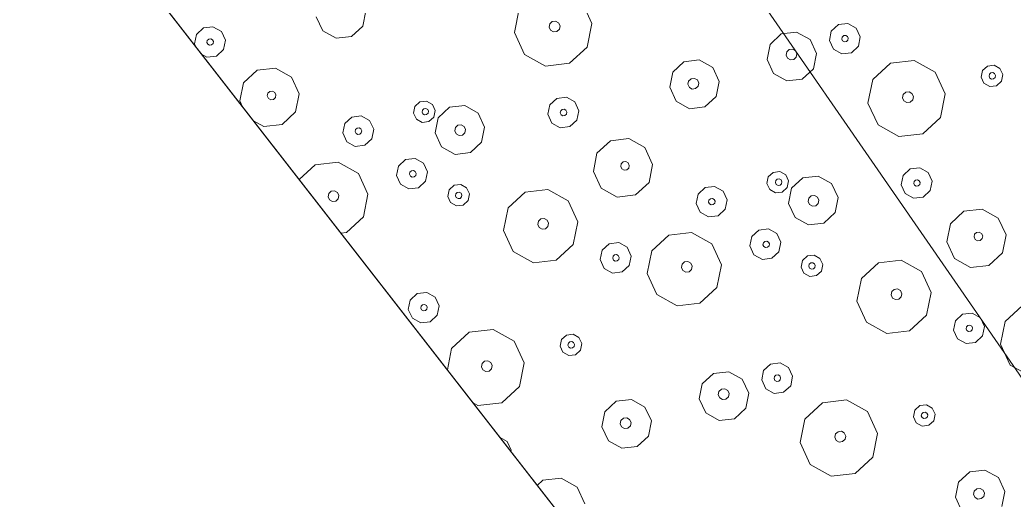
# Model space of a CAD drawing. Header units: metres. Extents: x -2858 to 512, y -1995 to 1252.
# Drawn here: x -477.62 to -472.51, y -138.22 to -135.75 of the extents above; entities that cross this region are included whole.
import ezdxf

# ---------------------------------------------------------------- set-up
doc = ezdxf.new("R2010")
doc.units = ezdxf.units.M
doc.layers.add('Calque commun', color=7, linetype='Continuous')
doc.layers.add('Calque11', color=7, linetype='Continuous')

# ---------------------------------------------------------------- blocks, each defined once
blk = doc.blocks.new('geometrebondepartleger')
at = {"layer": 'Calque11', "color": 7, "linetype": 'Continuous', "lineweight": 9}
blk.add_line((150.3457, 147.4392, 79), (130.1803, 35.9078, 79), dxfattribs=at)
blk = doc.blocks.new('pattern')
at = {"layer": 'Calque commun', "color": 54, "linetype": 'Continuous', "lineweight": 9}
for p, q in [((65.6895, 66.8885), (65.7576, 66.9288)), ((65.658, 66.816), (65.6895, 66.8885)), ((65.6752, 66.7387), (65.658, 66.816)), ((65.7584, 66.8001), (65.7653, 66.816)), ((65.7653, 66.816), (65.7802, 66.8248)), ((65.7802, 66.8248), (65.7974, 66.8231)), ((65.7974, 66.8231), (65.8104, 66.8117)), ((65.8104, 66.8117), (65.8142, 66.7948)), ((65.7622, 66.7832), (65.7584, 66.8001)), ((65.7751, 66.7718), (65.7622, 66.7832)), ((65.7924, 66.7701), (65.7751, 66.7718)), ((65.8073, 66.7789), (65.7924, 66.7701)), ((65.8142, 66.7948), (65.8073, 66.7789)), ((65.9128, 66.7917), (65.8814, 66.7191)), ((65.7345, 66.6864), (65.6752, 66.7387)), ((65.8814, 66.7191), (65.8132, 66.6789)), ((65.8132, 66.6789), (65.7345, 66.6864)), ((65.1603, 66.5915), (65.1861, 66.4757)), ((65.1861, 66.4757), (65.1389, 66.3668)), ((65.1389, 66.3668), (65.0367, 66.3065)), ((65.6185, 66.3243), (65.6322, 66.356)), ((65.6322, 66.356), (65.662, 66.3736)), ((65.662, 66.3736), (65.6965, 66.3703)), ((65.6965, 66.3703), (65.7224, 66.3474)), ((65.7224, 66.3474), (65.73, 66.3136)), ((65.0367, 66.3065), (64.9185, 66.3177)), ((65.626, 66.2905), (65.6185, 66.3243)), ((65.6519, 66.2676), (65.626, 66.2905)), ((65.6562, 66.3214), (65.6604, 66.3309)), ((65.6585, 66.3113), (65.6562, 66.3214)), ((65.6663, 66.3044), (65.6585, 66.3113)), ((65.6604, 66.3309), (65.6693, 66.3362)), ((65.6766, 66.3034), (65.6663, 66.3044)), ((65.6693, 66.3362), (65.6796, 66.3352)), ((65.6856, 66.3087), (65.6766, 66.3034)), ((65.6796, 66.3352), (65.6874, 66.3284)), ((65.6897, 66.3182), (65.6856, 66.3087)), ((65.6874, 66.3284), (65.6897, 66.3182)), ((65.73, 66.3136), (65.7162, 66.2819)), ((65.1072, 66.1996), (65.1269, 66.245)), ((65.1269, 66.245), (65.1694, 66.2701)), ((65.1694, 66.2701), (65.2187, 66.2654)), ((65.2187, 66.2654), (65.2557, 66.2327)), ((65.6864, 66.2643), (65.6519, 66.2676)), ((65.7162, 66.2819), (65.6864, 66.2643)), ((65.9039, 66.2017), (66.0104, 66.2645)), ((66.0104, 66.2645), (66.1334, 66.2528)), ((66.1334, 66.2528), (66.2261, 66.171)), ((65.1179, 66.1513), (65.1072, 66.1996)), ((65.1694, 66.1945), (65.1735, 66.204)), ((65.1716, 66.1843), (65.1694, 66.1945)), ((65.1735, 66.204), (65.1825, 66.2093)), ((65.1825, 66.2093), (65.1928, 66.2083)), ((65.1928, 66.2083), (65.2006, 66.2014)), ((65.2028, 66.1913), (65.1987, 66.1818)), ((65.2006, 66.2014), (65.2028, 66.1913)), ((65.2557, 66.2327), (65.2665, 66.1844)), ((65.8548, 66.0883), (65.9039, 66.2017)), ((65.155, 66.1186), (65.1179, 66.1513)), ((65.1794, 66.1775), (65.1716, 66.1843)), ((65.1898, 66.1765), (65.1794, 66.1775)), ((65.1987, 66.1818), (65.1898, 66.1765)), ((65.2468, 66.1391), (65.2042, 66.1139)), ((65.2665, 66.1844), (65.2468, 66.1391)), ((66.2261, 66.171), (66.253, 66.0503)), ((65.2042, 66.1139), (65.155, 66.1186)), ((65.8816, 65.9676), (65.8548, 66.0883)), ((66.016, 66.0725), (66.0229, 66.0884)), ((66.0229, 66.0884), (66.0378, 66.0972)), ((66.0378, 66.0972), (66.055, 66.0956)), ((66.055, 66.0956), (66.068, 66.0841)), ((64.7019, 66.013), (64.7837, 66.0612)), ((64.7837, 66.0612), (64.8782, 66.0522)), ((64.8782, 66.0522), (64.9493, 65.9894)), ((66.0197, 66.0556), (66.016, 66.0725)), ((66.0327, 66.0442), (66.0197, 66.0556)), ((66.0499, 66.0425), (66.0327, 66.0442)), ((66.0648, 66.0513), (66.0499, 66.0425)), ((66.0717, 66.0672), (66.0648, 66.0513)), ((66.068, 66.0841), (66.0717, 66.0672)), ((66.253, 66.0503), (66.2038, 65.9369)), ((64.6642, 65.9259), (64.7019, 66.013)), ((64.9493, 65.9894), (64.97, 65.8967)), ((65.1795, 65.923), (65.2816, 65.9834)), ((65.2816, 65.9834), (65.3998, 65.9721)), ((64.7859, 65.9272), (64.7978, 65.9342)), ((64.7978, 65.9342), (64.8116, 65.9329)), ((64.8116, 65.9329), (64.822, 65.9238)), ((65.3998, 65.9721), (65.4887, 65.8936)), ((65.9743, 65.8858), (65.8816, 65.9676)), ((66.2038, 65.9369), (66.0974, 65.8741)), ((64.6848, 65.8332), (64.6642, 65.9259)), ((64.7804, 65.9145), (64.7859, 65.9272)), ((64.7834, 65.901), (64.7804, 65.9145)), ((64.7938, 65.8918), (64.7834, 65.901)), ((64.8075, 65.8905), (64.7938, 65.8918)), ((64.8195, 65.8976), (64.8075, 65.8905)), ((64.825, 65.9103), (64.8195, 65.8976)), ((64.822, 65.9238), (64.825, 65.9103)), ((64.97, 65.8967), (64.9322, 65.8096)), ((65.1322, 65.8142), (65.1795, 65.923)), ((65.4887, 65.8936), (65.5145, 65.7777)), ((66.0974, 65.8741), (65.9743, 65.8858)), ((64.756, 65.7704), (64.6848, 65.8332)), ((64.9322, 65.8096), (64.8505, 65.7614)), ((65.1581, 65.6983), (65.1322, 65.8142)), ((65.2775, 65.8), (65.2844, 65.8158)), ((65.2813, 65.7831), (65.2775, 65.8)), ((65.2943, 65.7716), (65.2813, 65.7831)), ((65.2844, 65.8158), (65.2993, 65.8246)), ((65.2993, 65.8246), (65.3166, 65.823)), ((65.3264, 65.7788), (65.3115, 65.77)), ((65.3166, 65.823), (65.3295, 65.8115)), ((65.3333, 65.7946), (65.3264, 65.7788)), ((65.3295, 65.8115), (65.3333, 65.7946)), ((65.5145, 65.7777), (65.4673, 65.6689)), ((64.8505, 65.7614), (64.756, 65.7704)), ((65.3115, 65.77), (65.2943, 65.7716)), ((65.247, 65.6198), (65.1581, 65.6983)), ((65.9567, 65.6348), (65.9763, 65.6801)), ((65.9763, 65.6801), (66.0189, 65.7053)), ((66.0189, 65.7053), (66.0681, 65.7006)), ((66.0681, 65.7006), (66.1052, 65.6678)), ((65.4673, 65.6689), (65.3651, 65.6086)), ((65.9674, 65.5865), (65.9567, 65.6348)), ((66.0189, 65.6296), (66.023, 65.6392)), ((66.0211, 65.6195), (66.0189, 65.6296)), ((66.023, 65.6392), (66.0319, 65.6444)), ((66.0319, 65.6444), (66.0423, 65.6434)), ((66.0423, 65.6434), (66.05, 65.6366)), ((66.0523, 65.6264), (66.0482, 65.6169)), ((66.05, 65.6366), (66.0523, 65.6264)), ((66.1052, 65.6678), (66.1159, 65.6196)), ((65.3651, 65.6086), (65.247, 65.6198)), ((66.0045, 65.5538), (65.9674, 65.5865)), ((66.0289, 65.6126), (66.0211, 65.6195)), ((66.0392, 65.6116), (66.0289, 65.6126)), ((66.0482, 65.6169), (66.0392, 65.6116)), ((66.0963, 65.5742), (66.0537, 65.5491)), ((66.1159, 65.6196), (66.0963, 65.5742)), ((66.1914, 65.5697), (66.2595, 65.61)), ((66.2595, 65.61), (66.3383, 65.6025)), ((66.3383, 65.6025), (66.3976, 65.5501)), ((64.7301, 65.5003), (64.7498, 65.5457)), ((64.7498, 65.5457), (64.7924, 65.5708)), ((64.7924, 65.5708), (64.8416, 65.5661)), ((64.8416, 65.5661), (64.8787, 65.5334)), ((64.8787, 65.5334), (64.8894, 65.4851)), ((66.0537, 65.5491), (66.0045, 65.5538)), ((66.1599, 65.4972), (66.1914, 65.5697)), ((66.3976, 65.5501), (66.4148, 65.4729)), ((64.7409, 65.452), (64.7301, 65.5003)), ((64.7923, 65.4952), (64.7965, 65.5047)), ((64.7946, 65.485), (64.7923, 65.4952)), ((64.8024, 65.4782), (64.7946, 65.485)), ((64.7965, 65.5047), (64.8054, 65.51)), ((64.8127, 65.4772), (64.8024, 65.4782)), ((64.8054, 65.51), (64.8157, 65.509)), ((64.8216, 65.4825), (64.8127, 65.4772)), ((64.8157, 65.509), (64.8235, 65.5021)), ((64.8258, 65.492), (64.8216, 65.4825)), ((64.8235, 65.5021), (64.8258, 65.492)), ((64.8894, 65.4851), (64.8697, 65.4398)), ((66.1771, 65.42), (66.1599, 65.4972)), ((66.2529, 65.4798), (66.2598, 65.4957)), ((66.2567, 65.4629), (66.2529, 65.4798)), ((66.2598, 65.4957), (66.2747, 65.5045)), ((66.2747, 65.5045), (66.2919, 65.5028)), ((66.2919, 65.5028), (66.3049, 65.4914)), ((66.3087, 65.4745), (66.3018, 65.4586)), ((66.3049, 65.4914), (66.3087, 65.4745)), ((66.4148, 65.4729), (66.3833, 65.4003)), ((64.0853, 65.4191), (64.0991, 65.4508)), ((64.0991, 65.4508), (64.1289, 65.4684)), ((64.1231, 65.4162), (64.1272, 65.4258)), ((64.1272, 65.4258), (64.1361, 65.431)), ((64.1289, 65.4684), (64.1633, 65.4651)), ((64.1361, 65.431), (64.1465, 65.43)), ((64.1465, 65.43), (64.1543, 65.4232)), ((64.1543, 65.4232), (64.1565, 65.413)), ((64.1633, 65.4651), (64.1893, 65.4422)), ((64.1893, 65.4422), (64.1968, 65.4084)), ((64.7779, 65.4193), (64.7409, 65.452)), ((64.8272, 65.4146), (64.7779, 65.4193)), ((64.8697, 65.4398), (64.8272, 65.4146)), ((65.4441, 65.4121), (65.4739, 65.4297)), ((65.4739, 65.4297), (65.5084, 65.4264)), ((65.5084, 65.4264), (65.5343, 65.4035)), ((66.2364, 65.3676), (66.1771, 65.42)), ((66.2696, 65.4515), (66.2567, 65.4629)), ((66.2869, 65.4498), (66.2696, 65.4515)), ((66.3018, 65.4586), (66.2869, 65.4498)), ((64.0928, 65.3853), (64.0853, 65.4191)), ((64.1188, 65.3624), (64.0928, 65.3853)), ((64.1253, 65.4061), (64.1231, 65.4162)), ((64.1331, 65.3992), (64.1253, 65.4061)), ((64.1434, 65.3982), (64.1331, 65.3992)), ((64.1524, 65.4035), (64.1434, 65.3982)), ((64.1565, 65.413), (64.1524, 65.4035)), ((64.183, 65.3767), (64.1532, 65.3591)), ((64.1968, 65.4084), (64.183, 65.3767)), ((65.4304, 65.3803), (65.4441, 65.4121)), ((65.4379, 65.3466), (65.4304, 65.3803)), ((65.4698, 65.3776), (65.4739, 65.3871)), ((65.4721, 65.3675), (65.4698, 65.3776)), ((65.4739, 65.3871), (65.4829, 65.3924)), ((65.4829, 65.3924), (65.4932, 65.3914)), ((65.4932, 65.3914), (65.501, 65.3845)), ((65.5032, 65.3744), (65.4991, 65.3649)), ((65.501, 65.3845), (65.5032, 65.3744)), ((65.5418, 65.3697), (65.5281, 65.338)), ((65.5343, 65.4035), (65.5418, 65.3697)), ((66.3833, 65.4003), (66.3152, 65.3601)), ((64.1532, 65.3591), (64.1188, 65.3624)), ((64.3708, 65.2965), (64.4772, 65.3593)), ((64.4772, 65.3593), (64.6003, 65.3476)), ((64.6003, 65.3476), (64.6929, 65.2658)), ((65.4638, 65.3237), (65.4379, 65.3466)), ((65.4983, 65.3204), (65.4638, 65.3237)), ((65.4798, 65.3606), (65.4721, 65.3675)), ((65.4902, 65.3596), (65.4798, 65.3606)), ((65.4991, 65.3649), (65.4902, 65.3596)), ((65.5281, 65.338), (65.4983, 65.3204)), ((66.3152, 65.3601), (66.2364, 65.3676)), ((66.632, 65.2922), (66.7001, 65.3324)), ((66.7001, 65.3324), (66.7788, 65.3249)), ((66.7788, 65.3249), (66.8381, 65.2725)), ((67.1398, 65.2347), (67.1776, 65.3218)), ((64.3216, 65.1831), (64.3708, 65.2965)), ((65.1354, 65.2411), (65.2035, 65.2813)), ((65.2035, 65.2813), (65.2823, 65.2738)), ((65.2823, 65.2738), (65.3416, 65.2214)), ((66.6005, 65.2196), (66.632, 65.2922)), ((66.8381, 65.2725), (66.8553, 65.1953)), ((64.6929, 65.2658), (64.7198, 65.1451)), ((65.1039, 65.1685), (65.1354, 65.2411)), ((65.3416, 65.2214), (65.3588, 65.1442)), ((66.6177, 65.1424), (66.6005, 65.2196)), ((66.7009, 65.2038), (66.7078, 65.2196)), ((66.7078, 65.2196), (66.7227, 65.2284)), ((66.7227, 65.2284), (66.7399, 65.2268)), ((66.7399, 65.2268), (66.7529, 65.2153)), ((66.7529, 65.2153), (66.7567, 65.1984)), ((67.1605, 65.1421), (67.1398, 65.2347)), ((64.3485, 65.0624), (64.3216, 65.1831)), ((64.4828, 65.1673), (64.4897, 65.1832)), ((64.4866, 65.1505), (64.4828, 65.1673)), ((64.4897, 65.1832), (64.5046, 65.192)), ((64.5046, 65.192), (64.5218, 65.1904)), ((64.5218, 65.1904), (64.5348, 65.1789)), ((64.5348, 65.1789), (64.5386, 65.162)), ((65.1211, 65.0913), (65.1039, 65.1685)), ((65.2042, 65.1608), (65.211, 65.1767)), ((65.211, 65.1767), (65.2259, 65.1855)), ((65.2259, 65.1855), (65.2432, 65.1838)), ((65.2432, 65.1838), (65.2561, 65.1724)), ((65.2561, 65.1724), (65.2599, 65.1555)), ((65.4834, 65.1301), (65.5031, 65.1754)), ((65.5031, 65.1754), (65.5457, 65.2005)), ((65.5457, 65.2005), (65.5949, 65.1959)), ((65.5949, 65.1959), (65.632, 65.1631)), ((66.7047, 65.1869), (66.7009, 65.2038)), ((66.7177, 65.1754), (66.7047, 65.1869)), ((66.7349, 65.1738), (66.7177, 65.1754)), ((66.7498, 65.1826), (66.7349, 65.1738)), ((66.7567, 65.1984), (66.7498, 65.1826)), ((66.8553, 65.1953), (66.8239, 65.1227)), ((64.4995, 65.139), (64.4866, 65.1505)), ((64.5168, 65.1374), (64.4995, 65.139)), ((64.5317, 65.1462), (64.5168, 65.1374)), ((64.5386, 65.162), (64.5317, 65.1462)), ((64.7198, 65.1451), (64.6706, 65.0317)), ((65.2079, 65.1439), (65.2042, 65.1608)), ((65.2209, 65.1324), (65.2079, 65.1439)), ((65.2381, 65.1308), (65.2209, 65.1324)), ((65.253, 65.1396), (65.2381, 65.1308)), ((65.2599, 65.1555), (65.253, 65.1396)), ((65.3588, 65.1442), (65.3273, 65.0716)), ((65.4942, 65.0818), (65.4834, 65.1301)), ((65.5443, 65.1279), (65.5485, 65.1374)), ((65.5466, 65.1177), (65.5443, 65.1279)), ((65.5544, 65.1108), (65.5466, 65.1177)), ((65.5485, 65.1374), (65.5574, 65.1427)), ((65.5574, 65.1427), (65.5678, 65.1417)), ((65.5737, 65.1151), (65.5647, 65.1099)), ((65.5678, 65.1417), (65.5755, 65.1348)), ((65.5778, 65.1247), (65.5737, 65.1151)), ((65.5755, 65.1348), (65.5778, 65.1247)), ((65.6427, 65.1149), (65.6231, 65.0695)), ((65.632, 65.1631), (65.6427, 65.1149)), ((66.677, 65.09), (66.6177, 65.1424)), ((66.8239, 65.1227), (66.7557, 65.0825)), ((67.2316, 65.0792), (67.1605, 65.1421)), ((64.4411, 64.9806), (64.3485, 65.0624)), ((65.1804, 65.0389), (65.1211, 65.0913)), ((65.3273, 65.0716), (65.2592, 65.0314)), ((65.5313, 65.0491), (65.4942, 65.0818)), ((65.5647, 65.1099), (65.5544, 65.1108)), ((65.6231, 65.0695), (65.5805, 65.0444)), ((65.7935, 65.0246), (65.8957, 65.0849)), ((65.8957, 65.0849), (66.0138, 65.0737)), ((66.0138, 65.0737), (66.1028, 64.9952)), ((66.7557, 65.0825), (66.677, 65.09)), ((67.2703, 65.0755), (67.2316, 65.0792)), ((64.6706, 65.0317), (64.5642, 64.9689)), ((65.2592, 65.0314), (65.1804, 65.0389)), ((65.2417, 64.9946), (65.2715, 65.0122)), ((65.2715, 65.0122), (65.306, 65.0089)), ((65.5805, 65.0444), (65.5313, 65.0491)), ((65.7463, 64.9157), (65.7935, 65.0246)), ((64.5642, 64.9689), (64.4411, 64.9806)), ((65.228, 64.9628), (65.2417, 64.9946)), ((65.2355, 64.929), (65.228, 64.9628)), ((65.2636, 64.9624), (65.2677, 64.972)), ((65.2659, 64.9523), (65.2636, 64.9624)), ((65.2677, 64.972), (65.2767, 64.9772)), ((65.2767, 64.9772), (65.287, 64.9763)), ((65.287, 64.9763), (65.2948, 64.9694)), ((65.2971, 64.9593), (65.2929, 64.9497)), ((65.2948, 64.9694), (65.2971, 64.9593)), ((65.306, 65.0089), (65.3319, 64.986)), ((65.3319, 64.986), (65.3394, 64.9522)), ((66.1028, 64.9952), (66.1286, 64.8793)), ((65.2614, 64.9061), (65.2355, 64.929)), ((65.2736, 64.9454), (65.2659, 64.9523)), ((65.284, 64.9445), (65.2736, 64.9454)), ((65.2929, 64.9497), (65.284, 64.9445)), ((65.3257, 64.9204), (65.2959, 64.9028)), ((65.3394, 64.9522), (65.3257, 64.9204)), ((65.7721, 64.7999), (65.7463, 64.9157)), ((65.8916, 64.9015), (65.8985, 64.9174)), ((65.8985, 64.9174), (65.9134, 64.9262)), ((65.9134, 64.9262), (65.9306, 64.9246)), ((65.9306, 64.9246), (65.9436, 64.9131)), ((65.9436, 64.9131), (65.9473, 64.8962)), ((65.2959, 64.9028), (65.2614, 64.9061)), ((65.8953, 64.8846), (65.8916, 64.9015)), ((65.9083, 64.8732), (65.8953, 64.8846)), ((65.9255, 64.8716), (65.9083, 64.8732)), ((65.9404, 64.8803), (65.9255, 64.8716)), ((65.9473, 64.8962), (65.9404, 64.8803)), ((66.1286, 64.8793), (66.0814, 64.7705)), ((67.2255, 64.8545), (67.2309, 64.8577)), ((65.5054, 64.7782), (65.525, 64.8236)), ((65.525, 64.8236), (65.5676, 64.8487)), ((65.5676, 64.8487), (65.6168, 64.844)), ((65.6168, 64.844), (65.6539, 64.8113)), ((65.6539, 64.8113), (65.6646, 64.763)), ((67.2058, 64.8091), (67.2255, 64.8545)), ((67.2148, 64.7687), (67.2058, 64.8091)), ((64.4235, 64.7296), (64.4432, 64.7749)), ((64.4432, 64.7749), (64.4857, 64.8001)), ((64.4857, 64.8001), (64.535, 64.7954)), ((64.535, 64.7954), (64.572, 64.7626)), ((64.572, 64.7626), (64.5828, 64.7144)), ((65.5161, 64.7299), (65.5054, 64.7782)), ((65.5676, 64.7731), (65.5717, 64.7826)), ((65.5698, 64.7629), (65.5676, 64.7731)), ((65.5776, 64.7561), (65.5698, 64.7629)), ((65.5717, 64.7826), (65.5806, 64.7879)), ((65.5879, 64.7551), (65.5776, 64.7561)), ((65.5806, 64.7879), (65.591, 64.7869)), ((65.5969, 64.7604), (65.5879, 64.7551)), ((65.591, 64.7869), (65.5988, 64.78)), ((65.601, 64.7699), (65.5969, 64.7604)), ((65.5988, 64.78), (65.601, 64.7699)), ((65.6646, 64.763), (65.645, 64.7177)), ((65.861, 64.7214), (65.7721, 64.7999)), ((66.0814, 64.7705), (65.9792, 64.7101)), ((66.561, 64.7279), (66.5747, 64.7597)), ((66.5747, 64.7597), (66.6045, 64.7773)), ((66.6045, 64.7773), (66.639, 64.774)), ((66.639, 64.774), (66.6649, 64.7511)), ((64.4342, 64.6813), (64.4235, 64.7296)), ((64.4857, 64.7244), (64.4898, 64.734)), ((64.4879, 64.7143), (64.4857, 64.7244)), ((64.4957, 64.7074), (64.4879, 64.7143)), ((64.4898, 64.734), (64.4988, 64.7392)), ((64.5061, 64.7064), (64.4957, 64.7074)), ((64.4988, 64.7392), (64.5091, 64.7383)), ((64.515, 64.7117), (64.5061, 64.7064)), ((64.5091, 64.7383), (64.5169, 64.7314)), ((64.5191, 64.7212), (64.515, 64.7117)), ((64.5169, 64.7314), (64.5191, 64.7212)), ((64.5828, 64.7144), (64.5631, 64.669)), ((64.6582, 64.6646), (64.7263, 64.7048)), ((64.7263, 64.7048), (64.8051, 64.6973)), ((65.5532, 64.6972), (65.5161, 64.7299)), ((65.645, 64.7177), (65.6024, 64.6925)), ((65.9792, 64.7101), (65.861, 64.7214)), ((66.5685, 64.6941), (66.561, 64.7279)), ((66.5987, 64.7251), (66.6029, 64.7346)), ((66.601, 64.7149), (66.5987, 64.7251)), ((66.6088, 64.7081), (66.601, 64.7149)), ((66.6029, 64.7346), (66.6118, 64.7399)), ((66.6191, 64.7071), (66.6088, 64.7081)), ((66.6118, 64.7399), (66.6221, 64.7389)), ((66.6281, 64.7123), (66.6191, 64.7071)), ((66.6221, 64.7389), (66.6299, 64.732)), ((66.6322, 64.7219), (66.6281, 64.7123)), ((66.6299, 64.732), (66.6322, 64.7219)), ((66.6725, 64.7173), (66.6587, 64.6855)), ((66.6649, 64.7511), (66.6725, 64.7173)), ((64.4713, 64.6486), (64.4342, 64.6813)), ((64.5631, 64.669), (64.5205, 64.6439)), ((64.6267, 64.592), (64.6582, 64.6646)), ((64.8051, 64.6973), (64.8644, 64.6449)), ((65.6024, 64.6925), (65.5532, 64.6972)), ((66.0694, 64.6486), (66.1119, 64.6737)), ((66.1119, 64.6737), (66.1611, 64.669)), ((66.1611, 64.669), (66.1982, 64.6363)), ((66.5944, 64.6712), (66.5685, 64.6941)), ((66.6289, 64.6679), (66.5944, 64.6712)), ((66.6587, 64.6855), (66.6289, 64.6679)), ((66.8464, 64.6053), (66.9529, 64.6682)), ((66.9529, 64.6682), (67.0759, 64.6564)), ((67.0759, 64.6564), (67.1686, 64.5746)), ((64.5205, 64.6439), (64.4713, 64.6486)), ((64.8644, 64.6449), (64.8816, 64.5677)), ((66.0497, 64.6032), (66.0694, 64.6486)), ((66.0604, 64.555), (66.0497, 64.6032)), ((66.1119, 64.5981), (66.116, 64.6076)), ((66.116, 64.6076), (66.125, 64.6129)), ((66.125, 64.6129), (66.1353, 64.6119)), ((66.1353, 64.6119), (66.1431, 64.6051)), ((66.1431, 64.6051), (66.1453, 64.5949)), ((66.1982, 64.6363), (66.209, 64.5881)), ((66.7973, 64.4919), (66.8464, 64.6053)), ((64.6439, 64.5148), (64.6267, 64.592)), ((64.7197, 64.5746), (64.7266, 64.5905)), ((64.7235, 64.5577), (64.7197, 64.5746)), ((64.7365, 64.5463), (64.7235, 64.5577)), ((64.7266, 64.5905), (64.7415, 64.5993)), ((64.7415, 64.5993), (64.7587, 64.5976)), ((64.7686, 64.5534), (64.7537, 64.5446)), ((64.7587, 64.5976), (64.7717, 64.5862)), ((64.7755, 64.5693), (64.7686, 64.5534)), ((64.7717, 64.5862), (64.7755, 64.5693)), ((64.8816, 64.5677), (64.8501, 64.4951)), ((66.0975, 64.5222), (66.0604, 64.555)), ((66.1141, 64.588), (66.1119, 64.5981)), ((66.1219, 64.5811), (66.1141, 64.588)), ((66.1323, 64.5801), (66.1219, 64.5811)), ((66.1412, 64.5854), (66.1323, 64.5801)), ((66.1453, 64.5949), (66.1412, 64.5854)), ((66.209, 64.5881), (66.1893, 64.5427)), ((67.1686, 64.5746), (67.1747, 64.547)), ((64.7032, 64.4624), (64.6439, 64.5148)), ((64.7537, 64.5446), (64.7365, 64.5463)), ((66.1467, 64.5176), (66.0975, 64.5222)), ((66.1893, 64.5427), (66.1467, 64.5176)), ((66.9654, 64.4921), (66.9803, 64.5009)), ((66.9803, 64.5009), (66.9975, 64.4992)), ((66.9975, 64.4992), (67.0105, 64.4878)), ((64.782, 64.4549), (64.7032, 64.4624)), ((64.8501, 64.4951), (64.782, 64.4549)), ((65.6444, 64.4166), (65.7262, 64.4649)), ((65.7262, 64.4649), (65.8207, 64.4559)), ((65.8207, 64.4559), (65.8918, 64.393)), ((66.8241, 64.3713), (66.7973, 64.4919)), ((66.9585, 64.4762), (66.9654, 64.4921)), ((66.9622, 64.4593), (66.9585, 64.4762)), ((66.9752, 64.4478), (66.9622, 64.4593)), ((66.9924, 64.4462), (66.9752, 64.4478)), ((67.0073, 64.455), (66.9924, 64.4462)), ((67.0142, 64.4709), (67.0073, 64.455)), ((67.0105, 64.4878), (67.0142, 64.4709)), ((65.0988, 64.387), (65.1669, 64.4272)), ((65.1669, 64.4272), (65.2457, 64.4197)), ((65.2457, 64.4197), (65.305, 64.3673)), ((65.6067, 64.3295), (65.6444, 64.4166)), ((65.0673, 64.3144), (65.0988, 64.387)), ((65.305, 64.3673), (65.3222, 64.2901)), ((65.8918, 64.393), (65.9125, 64.3004)), ((66.122, 64.3267), (66.2241, 64.387)), ((66.2241, 64.387), (66.3423, 64.3757)), ((66.3423, 64.3757), (66.4312, 64.2972)), ((66.9168, 64.2895), (66.8241, 64.3713)), ((65.0845, 64.2372), (65.0673, 64.3144)), ((65.1677, 64.2986), (65.1746, 64.3144)), ((65.1715, 64.2817), (65.1677, 64.2986)), ((65.1746, 64.3144), (65.1895, 64.3232)), ((65.1895, 64.3232), (65.2068, 64.3216)), ((65.2068, 64.3216), (65.2197, 64.3101)), ((65.2197, 64.3101), (65.2235, 64.2932)), ((65.6273, 64.2369), (65.6067, 64.3295)), ((65.7229, 64.3181), (65.7284, 64.3308)), ((65.7259, 64.3046), (65.7229, 64.3181)), ((65.7363, 64.2955), (65.7259, 64.3046)), ((65.7284, 64.3308), (65.7403, 64.3379)), ((65.7501, 64.2942), (65.7363, 64.2955)), ((65.7403, 64.3379), (65.7541, 64.3366)), ((65.762, 64.3012), (65.7501, 64.2942)), ((65.7541, 64.3366), (65.7645, 64.3274)), ((65.7675, 64.3139), (65.762, 64.3012)), ((65.7645, 64.3274), (65.7675, 64.3139)), ((65.9125, 64.3004), (65.8747, 64.2133)), ((66.0747, 64.2178), (66.122, 64.3267)), ((66.4312, 64.2972), (66.457, 64.1814)), ((67.1364, 64.3347), (67.0398, 64.2777)), ((65.1845, 64.2702), (65.1715, 64.2817)), ((65.2017, 64.2686), (65.1845, 64.2702)), ((65.2166, 64.2774), (65.2017, 64.2686)), ((65.2235, 64.2932), (65.2166, 64.2774)), ((65.3222, 64.2901), (65.2907, 64.2175)), ((67.0398, 64.2777), (66.9168, 64.2895)), ((65.1438, 64.1848), (65.0845, 64.2372)), ((65.2907, 64.2175), (65.2226, 64.1773)), ((65.6985, 64.174), (65.6273, 64.2369)), ((65.8747, 64.2133), (65.793, 64.165)), ((66.1005, 64.102), (66.0747, 64.2178)), ((66.22, 64.2036), (66.2269, 64.2195)), ((66.2238, 64.1867), (66.22, 64.2036)), ((66.2269, 64.2195), (66.2418, 64.2283)), ((66.2418, 64.2283), (66.259, 64.2266)), ((66.259, 64.2266), (66.272, 64.2152)), ((66.2758, 64.1983), (66.2689, 64.1824)), ((66.272, 64.2152), (66.2758, 64.1983)), ((65.2226, 64.1773), (65.1438, 64.1848)), ((65.793, 64.165), (65.6985, 64.174)), ((66.2368, 64.1753), (66.2238, 64.1867)), ((66.254, 64.1736), (66.2368, 64.1753)), ((66.2689, 64.1824), (66.254, 64.1736)), ((66.457, 64.1814), (66.4098, 64.0725)), ((66.1895, 64.0234), (66.1005, 64.102)), ((66.9188, 64.0838), (66.9614, 64.1089)), ((66.9614, 64.1089), (67.0106, 64.1042)), ((67.0106, 64.1042), (67.0477, 64.0715)), ((66.4098, 64.0725), (66.3076, 64.0122)), ((66.8992, 64.0384), (66.9188, 64.0838)), ((66.9099, 63.9901), (66.8992, 64.0384)), ((66.9614, 64.0333), (66.9655, 64.0428)), ((66.9655, 64.0428), (66.9744, 64.0481)), ((66.9744, 64.0481), (66.9848, 64.0471)), ((66.9848, 64.0471), (66.9925, 64.0402)), ((66.9925, 64.0402), (66.9948, 64.0301)), ((67.0477, 64.0715), (67.0584, 64.0232)), ((66.3076, 64.0122), (66.1895, 64.0234)), ((66.947, 63.9574), (66.9099, 63.9901)), ((66.9636, 64.0231), (66.9614, 64.0333)), ((66.9714, 64.0163), (66.9636, 64.0231)), ((66.9817, 64.0153), (66.9714, 64.0163)), ((66.9907, 64.0206), (66.9817, 64.0153)), ((66.9948, 64.0301), (66.9907, 64.0206)), ((67.0584, 64.0232), (67.0388, 63.9779)), ((65.6726, 63.9039), (65.6923, 63.9493)), ((65.6923, 63.9493), (65.7349, 63.9744)), ((65.7349, 63.9744), (65.7841, 63.9698)), ((65.7841, 63.9698), (65.8212, 63.937)), ((65.8212, 63.937), (65.8319, 63.8888)), ((66.9962, 63.9527), (66.947, 63.9574)), ((67.0388, 63.9779), (66.9962, 63.9527)), ((65.6834, 63.8557), (65.6726, 63.9039)), ((65.7348, 63.8988), (65.739, 63.9083)), ((65.7371, 63.8887), (65.7348, 63.8988)), ((65.7449, 63.8818), (65.7371, 63.8887)), ((65.739, 63.9083), (65.7479, 63.9136)), ((65.7479, 63.9136), (65.7582, 63.9126)), ((65.7641, 63.8861), (65.7552, 63.8808)), ((65.7582, 63.9126), (65.766, 63.9058)), ((65.7683, 63.8956), (65.7641, 63.8861)), ((65.766, 63.9058), (65.7683, 63.8956)), ((65.8319, 63.8888), (65.8122, 63.8434)), ((65.7204, 63.823), (65.6834, 63.8557)), ((65.7552, 63.8808), (65.7449, 63.8818)), ((65.8122, 63.8434), (65.7697, 63.8183)), ((65.7697, 63.8183), (65.7204, 63.823)), ((66.3728, 63.784), (66.3866, 63.8157)), ((66.3804, 63.7502), (66.3728, 63.784)), ((66.3866, 63.8157), (66.4164, 63.8333)), ((66.4123, 63.7812), (66.4164, 63.7908)), ((66.4164, 63.8333), (66.4509, 63.83)), ((66.4164, 63.7908), (66.4254, 63.796)), ((66.4254, 63.796), (66.4357, 63.795)), ((66.4357, 63.795), (66.4435, 63.7882)), ((66.4435, 63.7882), (66.4457, 63.778)), ((66.4509, 63.83), (66.4768, 63.8071)), ((66.4768, 63.8071), (66.4843, 63.7734)), ((65.3133, 63.7001), (65.4197, 63.763)), ((65.4197, 63.763), (65.5428, 63.7512)), ((65.5428, 63.7512), (65.6354, 63.6694)), ((66.4063, 63.7273), (66.3804, 63.7502)), ((66.4146, 63.7711), (66.4123, 63.7812)), ((66.4223, 63.7642), (66.4146, 63.7711)), ((66.4327, 63.7632), (66.4223, 63.7642)), ((66.4416, 63.7685), (66.4327, 63.7632)), ((66.4706, 63.7416), (66.4408, 63.724)), ((66.4457, 63.778), (66.4416, 63.7685)), ((66.4843, 63.7734), (66.4706, 63.7416)), ((65.2641, 63.5867), (65.3133, 63.7001)), ((66.0779, 63.6447), (66.146, 63.6849)), ((66.146, 63.6849), (66.2248, 63.6774)), ((66.4408, 63.724), (66.4063, 63.7273)), ((65.6354, 63.6694), (65.6623, 63.5488)), ((66.0464, 63.5721), (66.0779, 63.6447)), ((66.2248, 63.6774), (66.2841, 63.625)), ((65.4253, 63.571), (65.4322, 63.5869)), ((65.4322, 63.5869), (65.4471, 63.5957)), ((65.4471, 63.5957), (65.4643, 63.594)), ((65.4643, 63.594), (65.4773, 63.5826)), ((65.4773, 63.5826), (65.4811, 63.5657)), ((66.1467, 63.5644), (66.1535, 63.5803)), ((66.1535, 63.5803), (66.1684, 63.5891)), ((66.1684, 63.5891), (66.1857, 63.5875)), ((66.1857, 63.5875), (66.1986, 63.576)), ((66.2841, 63.625), (66.3013, 63.5478)), ((66.4259, 63.5337), (66.4456, 63.5791)), ((66.4456, 63.5791), (66.4882, 63.6042)), ((66.4882, 63.6042), (66.5374, 63.5995)), ((66.5374, 63.5995), (66.5745, 63.5668)), ((65.4291, 63.5541), (65.4253, 63.571)), ((65.442, 63.5426), (65.4291, 63.5541)), ((65.4593, 63.541), (65.442, 63.5426)), ((65.4742, 63.5498), (65.4593, 63.541)), ((65.4811, 63.5657), (65.4742, 63.5498)), ((65.6623, 63.5488), (65.6131, 63.4354)), ((66.0636, 63.4949), (66.0464, 63.5721)), ((66.1504, 63.5475), (66.1467, 63.5644)), ((66.1634, 63.5361), (66.1504, 63.5475)), ((66.1806, 63.5344), (66.1634, 63.5361)), ((66.1955, 63.5432), (66.1806, 63.5344)), ((66.2024, 63.5591), (66.1955, 63.5432)), ((66.1986, 63.576), (66.2024, 63.5591)), ((66.3013, 63.5478), (66.2698, 63.4753)), ((66.4367, 63.4854), (66.4259, 63.5337)), ((66.4868, 63.5315), (66.491, 63.541)), ((66.4891, 63.5214), (66.4868, 63.5315)), ((66.491, 63.541), (66.4999, 63.5463)), ((66.4999, 63.5463), (66.5103, 63.5453)), ((66.5103, 63.5453), (66.518, 63.5384)), ((66.5203, 63.5283), (66.5162, 63.5188)), ((66.518, 63.5384), (66.5203, 63.5283)), ((66.5745, 63.5668), (66.5852, 63.5185)), ((66.1229, 63.4425), (66.0636, 63.4949)), ((66.4738, 63.4527), (66.4367, 63.4854)), ((66.4969, 63.5145), (66.4891, 63.5214)), ((66.5072, 63.5135), (66.4969, 63.5145)), ((66.5162, 63.5188), (66.5072, 63.5135)), ((66.5852, 63.5185), (66.5656, 63.4731)), ((66.736, 63.4283), (66.8382, 63.4886)), ((66.8382, 63.4886), (66.9563, 63.4773)), ((66.9563, 63.4773), (66.9779, 63.4583)), ((65.6131, 63.4354), (65.5067, 63.3725)), ((66.2017, 63.435), (66.1229, 63.4425)), ((66.2698, 63.4753), (66.2017, 63.435)), ((66.523, 63.448), (66.4738, 63.4527)), ((66.5656, 63.4731), (66.523, 63.448)), ((66.6888, 63.3194), (66.736, 63.4283)), ((66.1704, 63.3665), (66.1842, 63.3982)), ((66.1842, 63.3982), (66.214, 63.4158)), ((66.2061, 63.3661), (66.2102, 63.3756)), ((66.2102, 63.3756), (66.2192, 63.3809)), ((66.214, 63.4158), (66.2485, 63.4125)), ((66.2192, 63.3809), (66.2295, 63.3799)), ((66.2295, 63.3799), (66.2373, 63.373)), ((66.2485, 63.4125), (66.2744, 63.3896)), ((66.2744, 63.3896), (66.2819, 63.3558)), ((66.178, 63.3327), (66.1704, 63.3665)), ((66.2039, 63.3098), (66.178, 63.3327)), ((66.2084, 63.3559), (66.2061, 63.3661)), ((66.2161, 63.3491), (66.2084, 63.3559)), ((66.2265, 63.3481), (66.2161, 63.3491)), ((66.2354, 63.3534), (66.2265, 63.3481)), ((66.2395, 63.3629), (66.2354, 63.3534)), ((66.2373, 63.373), (66.2395, 63.3629)), ((66.2682, 63.3241), (66.2384, 63.3065)), ((66.2819, 63.3558), (66.2682, 63.3241)), ((66.841, 63.3211), (66.8559, 63.3299)), ((66.8559, 63.3299), (66.8731, 63.3282)), ((66.8731, 63.3282), (66.8861, 63.3168)), ((66.2384, 63.3065), (66.2039, 63.3098)), ((66.7146, 63.2036), (66.6888, 63.3194)), ((66.8341, 63.3052), (66.841, 63.3211)), ((66.8378, 63.2883), (66.8341, 63.3052)), ((66.8508, 63.2768), (66.8378, 63.2883)), ((66.868, 63.2752), (66.8508, 63.2768)), ((66.8829, 63.284), (66.868, 63.2752)), ((66.8898, 63.2999), (66.8829, 63.284)), ((66.8861, 63.3168), (66.8898, 63.2999)), ((66.4479, 63.1819), (66.4675, 63.2272)), ((66.4675, 63.2272), (66.5101, 63.2523)), ((66.5101, 63.2523), (66.5593, 63.2477)), ((66.5593, 63.2477), (66.5964, 63.2149)), ((66.4586, 63.1336), (66.4479, 63.1819)), ((66.5101, 63.1767), (66.5142, 63.1862)), ((66.5123, 63.1666), (66.5101, 63.1767)), ((66.5142, 63.1862), (66.5231, 63.1915)), ((66.5231, 63.1915), (66.5335, 63.1905)), ((66.5335, 63.1905), (66.5413, 63.1837)), ((66.5435, 63.1735), (66.5394, 63.164)), ((66.5413, 63.1837), (66.5435, 63.1735)), ((66.5964, 63.2149), (66.6071, 63.1667)), ((66.8035, 63.125), (66.7146, 63.2036)), ((66.4957, 63.1009), (66.4586, 63.1336)), ((66.5201, 63.1597), (66.5123, 63.1666)), ((66.5304, 63.1587), (66.5201, 63.1597)), ((66.5394, 63.164), (66.5304, 63.1587)), ((66.5875, 63.1213), (66.5449, 63.0962)), ((66.6071, 63.1667), (66.5875, 63.1213)), ((66.9157, 63.1143), (66.8035, 63.125)), ((66.5449, 63.0962), (66.4957, 63.1009)), ((66.5869, 62.8202), (66.6687, 62.8685)), ((66.6687, 62.8685), (66.7632, 62.8595)), ((66.0413, 62.7906), (66.1094, 62.8308)), ((66.1094, 62.8308), (66.1882, 62.8233)), ((66.1882, 62.8233), (66.2475, 62.771)), ((66.5491, 62.7332), (66.5869, 62.8202)), ((66.7632, 62.8595), (66.8343, 62.7967)), ((66.2475, 62.771), (66.2647, 62.6938)), ((66.8343, 62.7967), (66.8475, 62.7373)), ((66.5698, 62.6405), (66.5491, 62.7332)), ((66.6654, 62.7218), (66.6709, 62.7345)), ((66.6684, 62.7083), (66.6654, 62.7218)), ((66.6709, 62.7345), (66.6828, 62.7415)), ((66.6828, 62.7415), (66.6966, 62.7402)), ((66.6966, 62.7402), (66.707, 62.7311)), ((66.71, 62.7175), (66.7045, 62.7048)), ((66.707, 62.7311), (66.71, 62.7175)), ((66.2647, 62.6938), (66.2332, 62.6212)), ((66.6788, 62.6991), (66.6684, 62.7083)), ((66.6926, 62.6978), (66.6788, 62.6991)), ((66.7045, 62.7048), (66.6926, 62.6978)), ((66.641, 62.5777), (66.5698, 62.6405)), ((66.8172, 62.6169), (66.7355, 62.5687)), ((66.8319, 62.6508), (66.8172, 62.6169)), ((66.7355, 62.5687), (66.641, 62.5777)), ((66.6151, 62.3076), (66.6348, 62.353)), ((66.6348, 62.353), (66.6774, 62.3781)), ((66.6774, 62.3781), (66.7266, 62.3734)), ((66.7266, 62.3734), (66.7637, 62.3407)), ((66.6259, 62.2593), (66.6151, 62.3076)), ((66.6773, 62.3025), (66.6815, 62.312)), ((66.6796, 62.2923), (66.6773, 62.3025)), ((66.6815, 62.312), (66.6904, 62.3173)), ((66.6904, 62.3173), (66.7007, 62.3163)), ((66.7007, 62.3163), (66.7085, 62.3094)), ((66.7108, 62.2993), (66.7066, 62.2897)), ((66.7085, 62.3094), (66.7108, 62.2993)), ((66.7637, 62.3407), (66.7704, 62.3105)), ((66.6629, 62.2266), (66.6259, 62.2593)), ((66.6874, 62.2855), (66.6796, 62.2923)), ((66.6977, 62.2845), (66.6874, 62.2855)), ((66.7066, 62.2897), (66.6977, 62.2845)), ((66.7619, 62.2635), (66.7547, 62.247)), ((66.7122, 62.2219), (66.6629, 62.2266)), ((66.7547, 62.247), (66.7122, 62.2219))]:
    blk.add_line(p, q, dxfattribs=at)
at = {"layer": 'Calque commun', "color": 7, "linetype": 'Continuous', "lineweight": 9}
mesh = blk.add_polyface(dxfattribs=at)
corners = [(70.8497, 113.5412), (53.8349, 19.1692), (74.7282, 106.3237), (76.0435, 113.5984), (74.769, 106.1763), (58.8077, 18.2701), (114.1703, 105.207), (114.1703, 98.5387)]
mesh.append_faces([[corners[k] for k in face] for face in [(3, 4, 6)]], dxfattribs={"vtx0": -1, "vtx1": -1, "color": 7})
mesh.append_faces([[corners[k] for k in face] for face in [(3, 2, 4)]], dxfattribs={"vtx0": -1, "vtx2": -1, "color": 7})
mesh.append_faces([[corners[k] for k in face] for face in [(5, 2, 1)]], dxfattribs={"vtx1": -1, "color": 7})
mesh.append_faces([[corners[k] for k in face] for face in [(0, 1, 2), (3, 0, 2)]], dxfattribs={"vtx1": -1, "vtx2": -1, "color": 7})
mesh.append_faces([[corners[k] for k in face] for face in [(4, 7, 6)]], dxfattribs={"vtx2": -1, "color": 7})

msp = doc.modelspace()

# ---------------------------------------------------------------- block references
at = {"layer": 'Calque commun', "color": 0, "linetype": 'ByBlock', "lineweight": -2, "rotation": 228.1617603435354}
for name, p in [('geometrebondepartleger', (-440.1616, 15.2632)), ('pattern', (-478.5712, -44.6144))]:
    msp.add_blockref(name, p, dxfattribs=at)

doc.saveas('drawing.dxf')
